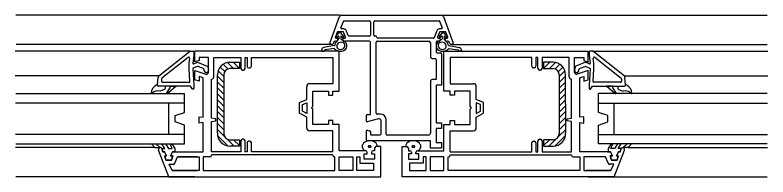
# Model space of a CAD drawing. Header units: inches. Extents: x 5 to 4439, y 354 to 1460.
# Drawn here: x 2475.9 to 2836.2, y 399 to 476.2 of the extents above; entities that cross this region are included whole.
import ezdxf

# ---------------------------------------------------------------- set-up
doc = ezdxf.new("R2010")
doc.units = ezdxf.units.IN
doc.header["$MEASUREMENT"] = 0
for name, color, linetype in [('FINE', 70, 'Continuous'), ('MED', 32, 'Continuous'), ('THIN', 151, 'Continuous')]:
    doc.layers.add(name, color=color, linetype=linetype)

# ---------------------------------------------------------------- blocks, each defined once
blk = doc.blocks.new('DHSDO')
at = {"layer": 'FINE'}
for p, q in [((-26.57, 28.45), (-25.23, 30.16)), ((-24.23, 30.16), (-25.23, 30.16)), ((-22.89, 28.45), (-24.23, 30.16)), ((22.89, 28.45), (24.23, 30.16)), ((24.23, 30.16), (25.23, 30.16)), ((26.57, 28.45), (25.23, 30.16)), ((-25.38, 28.55), (-26.18, 28)), ((-25.96, 26.24), (-25.23, 27.35)), ((-25.23, 28.46), (-25.23, 27.36)), ((-24.23, 28.46), (-24.23, 27.36)), ((-24.23, 27.36), (-22.75, 26.06)), ((-24.08, 28.55), (-23.28, 28)), ((24.23, 27.36), (22.75, 26.06)), ((24.08, 28.55), (23.28, 28)), ((24.23, 28.46), (24.23, 27.36)), ((25.23, 28.46), (25.23, 27.36)), ((25.96, 26.24), (25.23, 27.35)), ((25.38, 28.55), (26.18, 28)), ((-33.53, 21.85), (-33.57, 21.46)), ((-27.44, 24.08), (-32.36, 23.18)), ((-27.47, 22.6), (-31.78, 21.98)), ((27.44, 24.08), (32.36, 23.18)), ((27.47, 22.6), (31.78, 21.98)), ((33.53, 21.85), (33.57, 21.46)), ((-33.57, 21.46), (-32.26, 21.48)), ((33.57, 21.46), (32.26, 21.48)), ((-78.26, 12.94), (-80.5, 15.17)), ((-75.59, 13.09), (-78.48, 15.98)), ((-72.8, 13.13), (-75.77, 16.09)), ((-72.8, 15.96), (-72.94, 16.09)), ((72.8, 13.13), (75.77, 16.09)), ((72.8, 15.96), (72.94, 16.09)), ((75.59, 13.09), (78.48, 15.98)), ((78.26, 12.94), (80.5, 15.17)), ((-80.3, 9.32), (-82.99, 12)), ((-79.84, 11.69), (-81.99, 13.83)), ((79.84, 11.69), (81.99, 13.83)), ((80.3, 9.32), (82.99, 12)), ((-80.3, 6.49), (-83.3, 9.49)), ((80.3, 6.49), (83.3, 9.49)), ((-112.29, 5.29), (-112.05, 5.29)), ((-108.31, 4.77), (-108.31, 3.54)), ((-107.53, 1.55), (-105.93, 3.85)), ((-103.07, 4.67), (-107.04, 1.23)), ((-105.91, 3.97), (-105.91, 4.77)), ((-105.91, 4.77), (-102.84, 4.77)), ((-80.3, 3.66), (-83.31, 6.67)), ((-80.3, 0.83), (-83.31, 3.84)), ((80.3, 3.66), (83.31, 6.67)), ((80.3, 0.83), (83.31, 3.84)), ((105.91, 4.77), (102.84, 4.77)), ((103.07, 4.67), (107.04, 1.23)), ((105.91, 3.97), (105.91, 4.77)), ((107.53, 1.55), (105.93, 3.85)), ((108.31, 4.77), (108.31, 3.54)), ((112.29, 5.29), (112.05, 5.29)), ((-179.75, 1.12), (-99.08, 1.12)), ((-108.65, 3.06), (-110.89, 2.33)), ((-99.08, -7.88), (-99.08, 1.12)), ((-80.3, -2), (-83.32, 1.02)), ((80.3, -2), (83.32, 1.02)), ((179.75, 1.12), (99.08, 1.12)), ((99.08, -7.88), (99.08, 1.12)), ((108.65, 3.06), (110.89, 2.33)), ((-99.08, -3.38), (-179.98, -3.38)), ((-106.58, -18.38), (-106.58, -3.38)), ((-80.3, -4.83), (-83.32, -1.81)), ((80.3, -4.83), (83.32, -1.81)), ((99.08, -3.38), (179.98, -3.38)), ((106.58, -18.38), (106.58, -3.38)), ((-80.3, -7.65), (-83.33, -4.63)), ((80.3, -7.65), (83.33, -4.63)), ((-103.58, -9.38), (-99.08, -7.88)), ((-103.58, -12.38), (-103.58, -9.38)), ((-80.3, -13.31), (-83.34, -10.28)), ((-80.3, -10.48), (-83.33, -7.45)), ((80.3, -10.48), (83.33, -7.45)), ((80.3, -13.31), (83.34, -10.28)), ((103.58, -9.38), (99.08, -7.88)), ((103.58, -12.38), (103.58, -9.38)), ((-99.08, -13.88), (-103.58, -12.38)), ((-99.08, -22.88), (-99.08, -13.88)), ((-80.3, -16.14), (-83.34, -13.1)), ((80.3, -16.14), (83.34, -13.1)), ((99.08, -13.88), (103.58, -12.38)), ((99.08, -22.88), (99.08, -13.88)), ((-79.95, -19.32), (-83.35, -15.92)), ((79.95, -19.32), (83.35, -15.92)), ((-99.08, -18.38), (-179.98, -18.38)), ((-78.27, -23.83), (-83.28, -18.82)), ((-75.36, -23.91), (-78.72, -20.55)), ((-72.8, -23.64), (-75.54, -20.91)), ((72.8, -23.64), (75.54, -20.91)), ((75.36, -23.91), (78.72, -20.55)), ((78.27, -23.83), (83.28, -18.82)), ((99.08, -18.38), (179.98, -18.38)), ((-179.75, -22.88), (-99.08, -22.88)), ((-113.22, -24.62), (-114.9, -22.88)), ((-113.22, -24.62), (-111.03, -24.62)), ((-112.74, -22.88), (-110.86, -24.62)), ((-110.91, -24.62), (-111.08, -24.62)), ((-109.95, -25.06), (-108.45, -24.99)), ((-108.45, -24.99), (-109.85, -22.88)), ((-108.12, -22.88), (-106.65, -25.08)), ((-106.65, -25.08), (-104.94, -25.08)), ((-104.94, -25.08), (-105.97, -22.88)), ((-105.08, -22.88), (-103.64, -25.12)), ((-103.64, -25.12), (-103.64, -26.62)), ((179.75, -22.88), (99.08, -22.88)), ((105.08, -22.88), (103.64, -25.12)), ((103.64, -25.12), (103.64, -26.62)), ((104.94, -25.08), (105.97, -22.88)), ((106.65, -25.08), (104.94, -25.08)), ((108.12, -22.88), (106.65, -25.08)), ((108.45, -24.99), (109.85, -22.88)), ((109.95, -25.06), (108.45, -24.99)), ((110.58, -24.62), (110.75, -24.62)), ((110.58, -24.62), (110.75, -24.62)), ((112.74, -22.88), (110.86, -24.62)), ((110.91, -24.62), (111.08, -24.62)), ((113.22, -24.62), (111.03, -24.62)), ((113.22, -24.62), (114.9, -22.88))]:
    blk.add_line(p, q, dxfattribs=at)
for centre, radius, start, end in [((-24.06, 23.63), 3.21, 128.1133, 167.8986), ((-26.33, 28.26), 0.3, 142.0576, 300.4849), ((-24.59, 23.92), 1.64, 94.8452, 254.1376), ((-26.22, 26.4), 0.3, 306.089, 328.7956), ((-25.33, 28.46), 0.1, 0, 120.4849), ((-24.1, 23.74), 1.92, 70.7685, 109.2315), ((-24.13, 28.46), 0.1, 59.5151, 180), ((-23.92, 23.98), 1.64, 274.8452, 74.1376), ((-23.13, 28.26), 0.3, 239.5151, 37.9424), ((-23.68, 23.87), 2.36, 281.4517, 65.0819), ((-22.53, 26.26), 0.3, 222.057, 237.7481), ((23.68, 23.87), 2.36, 114.9181, 258.5483), ((23.92, 23.98), 1.64, 105.8624, 265.1548), ((22.53, 26.26), 0.3, 302.2519, 317.943), ((23.13, 28.26), 0.3, 142.0576, 300.4849), ((24.1, 23.74), 1.92, 70.7685, 109.2315), ((24.13, 28.46), 0.1, 0, 120.4849), ((24.59, 23.92), 1.64, 285.8624, 85.1548), ((25.33, 28.46), 0.1, 59.5151, 180), ((26.22, 26.4), 0.3, 211.2044, 233.911), ((24.06, 23.63), 3.21, 12.1014, 51.8867), ((26.33, 28.26), 0.3, 239.5151, 37.9424), ((-32.04, 21.71), 1.5, 102.5855, 174.5855), ((-31.58, 21.3), 0.7, 98.7772, 165.6786), ((-27.43, 22.3), 0.3, 46.3317, 98.2085), ((-27.49, 24.37), 0.3, 280.3296, 347.2942), ((-24.35, 25.52), 4.16, 226.3317, 252.4595), ((-24.41, 24.15), 1.92, 250.7685, 289.2315), ((24.41, 24.15), 1.92, 250.7685, 289.2315), ((24.35, 25.52), 4.16, 287.5405, 313.6683), ((27.49, 24.37), 0.3, 192.7058, 259.6704), ((27.43, 22.3), 0.3, 81.7915, 133.6683), ((31.58, 21.3), 0.7, 14.3214, 81.2228), ((32.04, 21.71), 1.5, 5.4145, 77.4145), ((-24.41, 24.61), 3.27, 248.551, 291.449), ((24.41, 24.61), 3.27, 248.551, 291.449), ((-110.31, 0.84), 4.81, 120.2956, 172.3863), ((-112.29, 4.79), 0.5, 90, 155.2077), ((-106.21, 3.97), 0.3, 336.2973, 360), ((-102.84, 4.47), 0.3, 90, 140.3159), ((102.84, 4.47), 0.3, 39.6841, 90), ((106.21, 3.97), 0.3, 180, 203.7027), ((112.29, 4.79), 0.5, 24.7923, 90), ((110.31, 0.84), 4.81, 7.6137, 59.7044), ((-114.78, 1.48), 0.3, 179.722, 336.0171), ((-111.88, -1.18), 3.66, 74.2375, 135.967), ((-108.81, 3.54), 0.5, 288.061, 0), ((-107.26, 1.42), 0.3, 155.2005, 318.3681), ((107.26, 1.42), 0.3, 221.6319, 24.7995), ((108.81, 3.54), 0.5, 180, 251.939), ((111.88, -1.18), 3.66, 44.033, 105.7625), ((114.78, 1.48), 0.3, 203.9829, 0.278), ((-10.73, -25.19), 3.77, 107.0186, 126.4628), ((-10.4, -26.28), 4.91, 90, 107.0186), ((-10.4, -26.28), 4.91, 72.9814, 90), ((-10.06, -25.19), 3.77, 53.5372, 72.9814), ((10.06, -25.19), 3.77, 107.0186, 126.4628), ((10.4, -26.28), 4.91, 90, 107.0186), ((10.4, -26.28), 4.91, 72.9814, 90), ((10.73, -25.19), 3.77, 53.5372, 72.9814), ((-110.58, -25.3), 0.67, 19.6538, 91.4861), ((-12.02, -24.06), 2.01, 150.7277, 180), ((-12.02, -24.06), 2.01, 180, 209.2723), ((-11.24, -24.5), 2.91, 126.4628, 150.7277), ((-11.24, -23.63), 2.91, 209.2723, 239.19), ((-10.95, -24.13), 0.213, 142.6066, 180), ((-10.95, -24.13), 0.213, 180, 217.3934), ((-10.72, -24.3), 0.499, 118.4532, 142.6066), ((-10.72, -23.96), 0.499, 217.3934, 241.5468), ((-10.57, -24.58), 0.817, 102.651, 118.4532), ((-10.57, -23.68), 0.817, 241.5468, 257.349), ((-10.47, -25.03), 1.27, 90, 102.651), ((-10.47, -23.23), 1.27, 257.349, 270), ((-10.47, -25.03), 1.27, 77.349, 90), ((-10.47, -23.23), 1.27, 270, 282.651), ((-10.37, -24.58), 0.817, 61.5468, 77.349), ((-10.37, -23.68), 0.817, 282.651, 298.4532), ((-10.22, -24.3), 0.499, 37.3934, 61.5468), ((-10.22, -23.96), 0.499, 298.4532, 322.6066), ((-9.99, -24.13), 0.213, 360, 37.3934), ((-9.99, -24.13), 0.213, 322.6066, 0), ((-9.55, -24.5), 2.91, 29.2723, 53.5372), ((-8.77, -24.06), 2.01, 360, 29.2723), ((-8.77, -24.06), 2.01, 358.2742, 0), ((8.77, -24.06), 2.01, 150.7277, 180), ((8.77, -24.06), 2.01, 180, 181.7258), ((9.55, -24.5), 2.91, 126.4628, 150.7277), ((9.99, -24.13), 0.213, 142.6066, 180), ((9.99, -24.13), 0.213, 180, 217.3934), ((10.22, -24.3), 0.499, 118.4532, 142.6066), ((10.22, -23.96), 0.499, 217.3934, 241.5468), ((10.37, -24.58), 0.817, 102.651, 118.4532), ((10.37, -23.68), 0.817, 241.5468, 257.349), ((10.47, -25.03), 1.27, 90, 102.651), ((10.47, -23.23), 1.27, 257.349, 270), ((10.47, -25.03), 1.27, 77.349, 90), ((10.47, -23.23), 1.27, 270, 282.651), ((10.57, -24.58), 0.817, 61.5468, 77.349), ((10.57, -23.68), 0.817, 282.651, 298.4532), ((10.72, -24.3), 0.499, 37.3934, 61.5468), ((10.72, -23.96), 0.499, 298.4532, 322.6066), ((10.95, -24.13), 0.213, 360, 37.3934), ((10.95, -24.13), 0.213, 322.6066, 360), ((11.24, -23.63), 2.91, 300.81, 330.7277), ((11.24, -24.5), 2.91, 29.2723, 53.5372), ((12.02, -24.06), 2.01, 360, 29.2723), ((12.02, -24.06), 2.01, 330.7277, 0), ((110.58, -25.3), 0.67, 88.5139, 160.3462), ((110.58, -25.3), 0.67, 90, 160.3462), ((110.58, -25.3), 0.67, 88.5139, 160.3462)]:
    blk.add_arc(centre, radius, start, end, dxfattribs=at)
at = {"layer": 'MED'}
for p, q in [((-24.83, 38.62), (-179.75, 38.62)), ((-29.47, 25.3), (-24.86, 37.97)), ((-23.92, 38.62), (23.92, 38.62)), ((24.83, 38.62), (179.75, 38.62)), ((24.86, 37.97), (29.47, 25.3)), ((-26.01, 30.43), (-26.88, 28.03)), ((-23.22, 30.63), (-25.72, 30.63)), ((-22.06, 28.03), (-22.93, 30.43)), ((22.93, 30.43), (22.06, 28.03)), ((25.72, 30.63), (23.22, 30.63)), ((26.88, 28.03), (26.01, 30.43)), ((-27.81, 25.47), (-28, 24.95)), ((-26.47, 26.13), (-26.87, 26.13)), ((-26.6, 27.63), (-25.97, 27.63)), ((-25.67, 27.33), (-25.67, 26.92)), ((-23.27, 26.92), (-23.27, 27.33)), ((-22.97, 27.63), (-22.34, 27.63)), ((-10.5, 26.13), (-22.47, 26.13)), ((-10, -8.58), (-10, 25.63)), ((21.3, 25.63), (21.3, 21.12)), ((22.47, 26.13), (21.8, 26.13)), ((22.34, 27.63), (22.97, 27.63)), ((23.27, 27.33), (23.27, 26.92)), ((25.67, 26.92), (25.67, 27.33)), ((25.97, 27.63), (26.6, 27.63)), ((26.87, 26.13), (26.47, 26.13)), ((28, 24.95), (27.81, 25.47)), ((-28.83, 24.62), (-179.7, 24.62)), ((-28.47, 24.62), (-29, 24.62)), ((29, 24.62), (28.47, 24.62)), ((28.83, 24.62), (179.7, 24.62)), ((-96.23, 21.38), (-180.15, 21.38)), ((-25.13, 21.38), (-94.08, 21.38)), ((-25.08, 21.38), (-94.08, 21.38)), ((-94.08, 16.38), (-94.08, 21.38)), ((-92.08, 18.38), (-92.08, 17)), ((-87.58, 18.38), (-92.08, 18.38)), ((-87.58, 11.29), (-87.58, 18.38)), ((-25.08, 2.38), (-25.08, 21.38)), ((21.8, 20.63), (23.5, 20.63)), ((24, 20.13), (24, 5.13)), ((25.08, 2.38), (25.08, 21.38)), ((25.08, 21.38), (94.08, 21.38)), ((25.13, 21.38), (94.08, 21.38)), ((87.58, 18.38), (92.08, 18.38)), ((87.58, 11.29), (87.58, 18.38)), ((92.08, 18.38), (92.08, 17)), ((94.08, 16.38), (94.08, 21.38)), ((96.23, 21.38), (180.15, 21.38)), ((-92.08, 17), (-94.08, 16.38)), ((92.08, 17), (94.08, 16.38)), ((-94.08, 7.74), (-94.08, 12.11)), ((-94.08, 12.11), (-88.85, 10.37)), ((-94.08, 7.74), (-94.08, 12.11)), ((94.08, 12.11), (88.85, 10.37)), ((94.08, 7.74), (94.08, 12.11)), ((-111.37, 9.56), (-180.15, 9.56)), ((-92.08, 7.11), (-94.08, 7.74)), ((-90.08, 8.67), (-92.08, 9.34)), ((-92.08, 9.34), (-92.08, 7.11)), ((-90.08, -10.15), (-90.08, 8.67)), ((90.08, 8.67), (92.08, 9.34)), ((90.08, -10.15), (90.08, 8.67)), ((92.08, 9.34), (92.08, 7.11)), ((92.08, 7.11), (94.08, 7.74)), ((111.37, 9.56), (180.15, 9.56)), ((24, 5.13), (21.3, 5.13)), ((21.3, 5.13), (21.3, -12.87)), ((-37.58, 2.38), (-30.08, 2.38)), ((-37.58, -5.12), (-37.58, 2.38)), ((-30.08, 2.38), (-30.08, 0.38)), ((-30.08, 0.38), (-28.08, 0.38)), ((-28.08, 0.38), (-28.08, 2.38)), ((-28.08, 2.38), (-25.08, 2.38)), ((28.08, 2.38), (25.08, 2.38)), ((28.08, 0.38), (28.08, 2.38)), ((30.08, 0.38), (28.08, 0.38)), ((30.08, 2.38), (30.08, 0.38)), ((37.58, 2.38), (30.08, 2.38)), ((37.58, -5.12), (37.58, 2.38)), ((-38.13, -5.73), (-38.13, -5.52)), ((-37.73, -5.12), (-37.58, -5.12)), ((-37.58, -6.12), (-37.73, -6.12)), ((-37.58, -13.62), (-37.58, -6.12)), ((37.73, -5.12), (37.58, -5.12)), ((37.58, -6.12), (37.73, -6.12)), ((37.58, -13.62), (37.58, -6.12)), ((38.13, -5.73), (38.13, -5.52)), ((-92.08, -12.9), (-92.08, -9.9)), ((-92.08, -9.9), (-90.08, -10.15)), ((-12, -12.08), (-12, -9.17)), ((-11.7, -8.87), (-10.3, -8.87)), ((92.08, -9.9), (90.08, -10.15)), ((92.08, -12.9), (92.08, -9.9)), ((-90.08, -12.65), (-92.08, -12.9)), ((-90.08, -26.62), (-90.08, -12.65)), ((-30.08, -13.62), (-37.58, -13.62)), ((-28.08, -11.62), (-30.08, -11.62)), ((-30.08, -11.62), (-30.08, -13.62)), ((-28.08, -13.62), (-28.08, -11.62)), ((-25.08, -13.62), (-28.08, -13.62)), ((-25.08, -26.12), (-25.08, -13.62)), ((-6.26, -10.94), (-11.62, -12.37)), ((-5, -18.08), (-5, -11.9)), ((21.3, -12.87), (24, -12.87)), ((24, -12.87), (24, -15.57)), ((25.08, -13.62), (28.08, -13.62)), ((25.08, -26.12), (25.08, -13.62)), ((28.08, -11.62), (30.08, -11.62)), ((28.08, -13.62), (28.08, -11.62)), ((30.08, -11.62), (30.08, -13.62)), ((30.08, -13.62), (37.58, -13.62)), ((90.08, -12.65), (92.08, -12.9)), ((90.08, -26.62), (90.08, -12.65)), ((-12, -21.1), (-12, -16.67)), ((-11.62, -16.38), (-10.22, -16.75)), ((-10, -17.04), (-10, -18.28)), ((24, -15.57), (21.3, -15.57)), ((21.3, -15.57), (21.3, -22.17)), ((18.6, -21.4), (-11.7, -21.4)), ((-9.7, -18.57), (-5.5, -18.57)), ((18.6, -24.87), (18.6, -21.4)), ((-113.22, -24.62), (-179.98, -24.62)), ((-110.58, -24.62), (-110.75, -24.62)), ((-110.58, -24.62), (-110.75, -24.62)), ((-110.58, -24.62), (-110.75, -24.62)), ((-109.39, -26.62), (-109.95, -25.07)), ((-109.39, -26.62), (-109.95, -25.07)), ((-109.39, -26.62), (-109.95, -25.07)), ((-109.95, -25.07), (-109.39, -26.62)), ((-109.39, -26.62), (-109.95, -25.07)), ((-109.95, -25.07), (-109.39, -26.62)), ((-8.08, -24.93), (-8.08, -26.12)), ((-5.08, -24.12), (-7.28, -24.12)), ((-5.08, -38.62), (-5.08, -24.12)), ((5.08, -38.62), (5.08, -24.12)), ((5.08, -24.12), (7.28, -24.12)), ((8.08, -24.93), (8.08, -26.12)), ((24, -24.87), (18.6, -24.87)), ((21.3, -22.17), (24, -22.17)), ((24, -22.17), (24, -24.87)), ((109.39, -26.62), (109.95, -25.07)), ((109.95, -25.07), (109.39, -26.62)), ((109.39, -26.62), (109.95, -25.07)), ((110.58, -24.62), (110.75, -24.62)), ((113.22, -24.62), (179.98, -24.62)), ((-106.58, -38.62), (-111.53, -25.91)), ((-108.59, -26.62), (-109.39, -26.62)), ((-108.59, -26.62), (-109.39, -26.62)), ((-108.59, -26.62), (-109.39, -26.62)), ((-109.39, -26.62), (-108.59, -26.62)), ((-108.59, -26.62), (-109.39, -26.62)), ((-109.39, -26.62), (-108.59, -26.62)), ((-107.69, -28.61), (-108.59, -26.62)), ((-107.69, -28.61), (-108.59, -26.62)), ((-107.69, -28.61), (-108.59, -26.62)), ((-108.59, -26.62), (-107.69, -28.61)), ((-107.69, -28.61), (-108.59, -26.62)), ((-108.59, -26.62), (-107.69, -28.61)), ((-107.96, -30.62), (-108.49, -28.61)), ((-108.49, -28.61), (-107.69, -28.61)), ((-107.96, -30.62), (-108.49, -28.61)), ((-108.49, -28.61), (-107.69, -28.61)), ((-107.96, -30.62), (-108.49, -28.61)), ((-108.49, -28.61), (-107.96, -30.62)), ((-107.96, -30.62), (-108.49, -28.61)), ((-108.49, -28.61), (-107.96, -30.62)), ((-108.49, -28.61), (-107.69, -28.61)), ((-107.69, -28.61), (-108.49, -28.61)), ((-108.49, -28.61), (-107.69, -28.61)), ((-107.69, -28.61), (-108.49, -28.61)), ((-104.81, -26.62), (-105.69, -28.61)), ((-104.81, -26.62), (-105.69, -28.61)), ((-104.81, -26.62), (-105.69, -28.61)), ((-105.69, -28.61), (-104.81, -26.62)), ((-104.81, -26.62), (-105.69, -28.61)), ((-105.69, -28.61), (-104.81, -26.62)), ((-105.69, -28.61), (-104.69, -28.61)), ((-105.69, -28.61), (-104.69, -28.61)), ((-105.69, -28.61), (-104.69, -28.61)), ((-104.69, -28.61), (-105.69, -28.61)), ((-105.69, -28.61), (-104.69, -28.61)), ((-104.69, -28.61), (-105.69, -28.61)), ((-104.69, -28.61), (-105.24, -30.62)), ((-104.69, -28.61), (-105.24, -30.62)), ((-104.69, -28.61), (-105.24, -30.62)), ((-105.24, -30.62), (-104.69, -28.61)), ((-104.69, -28.61), (-105.24, -30.62)), ((-105.24, -30.62), (-104.69, -28.61)), ((-103.36, -26.62), (-104.81, -26.62)), ((-103.36, -26.62), (-104.81, -26.62)), ((-104.81, -26.62), (-90.08, -26.62)), ((-103.36, -26.62), (-104.81, -26.62)), ((-103.36, -26.62), (-104.81, -26.62)), ((-12.38, -26.12), (-25.08, -26.12)), ((-13.08, -30.12), (-13.08, -27.62)), ((-13.08, -27.62), (-11.58, -27.62)), ((-11.58, -27.62), (-11.58, -26.93)), ((-9.58, -26.93), (-9.58, -27.62)), ((-9.58, -27.62), (-8.08, -27.62)), ((-8.08, -26.12), (-8.78, -26.12)), ((-8.08, -27.62), (-8.08, -30.12)), ((8.08, -26.12), (8.78, -26.12)), ((8.08, -27.62), (8.08, -30.12)), ((9.58, -27.62), (8.08, -27.62)), ((9.58, -26.93), (9.58, -27.62)), ((11.58, -27.62), (11.58, -26.93)), ((13.08, -27.62), (11.58, -27.62)), ((12.38, -26.12), (25.08, -26.12)), ((13.08, -30.12), (13.08, -27.62)), ((104.81, -26.62), (90.08, -26.62)), ((103.36, -26.62), (104.81, -26.62)), ((103.36, -26.62), (104.81, -26.62)), ((105.69, -28.61), (104.69, -28.61)), ((104.69, -28.61), (105.24, -30.62)), ((105.24, -30.62), (104.69, -28.61)), ((104.69, -28.61), (105.24, -30.62)), ((104.69, -28.61), (105.69, -28.61)), ((105.69, -28.61), (104.69, -28.61)), ((104.81, -26.62), (105.69, -28.61)), ((105.69, -28.61), (104.81, -26.62)), ((104.81, -26.62), (105.69, -28.61)), ((106.58, -38.62), (111.53, -25.91)), ((107.69, -28.61), (108.59, -26.62)), ((108.59, -26.62), (107.69, -28.61)), ((107.69, -28.61), (108.59, -26.62)), ((108.49, -28.61), (107.69, -28.61)), ((107.69, -28.61), (108.49, -28.61)), ((108.49, -28.61), (107.69, -28.61)), ((107.96, -30.62), (108.49, -28.61)), ((108.49, -28.61), (107.96, -30.62)), ((107.96, -30.62), (108.49, -28.61)), ((108.59, -26.62), (109.39, -26.62)), ((109.39, -26.62), (108.59, -26.62)), ((108.59, -26.62), (109.39, -26.62)), ((-105.24, -30.62), (-107.96, -30.62)), ((-105.24, -30.62), (-107.96, -30.62)), ((-105.24, -30.62), (-107.96, -30.62)), ((-107.96, -30.62), (-105.24, -30.62)), ((-105.24, -30.62), (-107.96, -30.62)), ((-107.96, -30.62), (-105.24, -30.62)), ((-8.08, -30.12), (-13.08, -30.12)), ((8.08, -30.12), (13.08, -30.12)), ((105.24, -30.62), (107.96, -30.62)), ((107.96, -30.62), (105.24, -30.62)), ((105.24, -30.62), (107.96, -30.62)), ((-94.13, -38.62), (-179.75, -38.62)), ((-108.24, -38.62), (-179.75, -38.62)), ((-106.58, -38.62), (-5.08, -38.62)), ((106.58, -38.62), (5.08, -38.62)), ((94.13, -38.62), (179.75, -38.62)), ((108.24, -38.62), (179.75, -38.62))]:
    blk.add_line(p, q, dxfattribs=at)
for centre, radius, start, end in [((-23.92, 37.63), 1, 90, 160), ((23.92, 37.63), 1, 20, 90), ((-25.72, 30.32), 0.3, 90, 160), ((-23.22, 30.32), 0.3, 20, 90), ((23.22, 30.32), 0.3, 90, 160), ((25.72, 30.32), 0.3, 19.9999, 89.9999), ((-29, 25.12), 0.5, 160, 270), ((-26.87, 25.12), 1, 90, 160), ((-26.6, 27.93), 0.3, 160, 270), ((-26.47, 26.92), 0.8, 270, 0), ((-25.97, 27.33), 0.3, 360, 90), ((-22.97, 27.33), 0.3, 90, 180), ((-22.47, 26.92), 0.8, 180, 270), ((-22.34, 27.93), 0.3, 270, 20), ((-10.5, 25.63), 0.5, 360, 90), ((21.8, 25.63), 0.5, 90, 180), ((22.34, 27.93), 0.3, 160, 270), ((22.47, 26.92), 0.8, 270, 0), ((22.97, 27.33), 0.3, 360, 90), ((25.97, 27.33), 0.3, 90, 180), ((26.47, 26.92), 0.8, 180, 270), ((26.6, 27.93), 0.3, 270, 20), ((26.87, 25.12), 1, 20, 90), ((29, 25.12), 0.5, 270, 20), ((-28.47, 25.12), 0.5, 270, 340), ((28.47, 25.12), 0.5, 200, 270), ((21.8, 21.12), 0.5, 180, 270), ((23.5, 20.13), 0.5, 360, 90), ((-88.55, 11.29), 0.965, 251.5651, 360), ((88.55, 11.29), 0.965, 180, 288.4349), ((-37.73, -5.52), 0.4, 90, 180), ((-37.73, -5.73), 0.4, 180, 270), ((37.73, -5.52), 0.4, 0, 90), ((37.73, -5.73), 0.4, 270, 360), ((-11.7, -9.17), 0.3, 90, 180), ((-10.3, -8.58), 0.3, 270, 0), ((-11.7, -12.08), 0.3, 180, 285), ((-6, -11.9), 1, 0, 105), ((-11.7, -16.67), 0.3, 74.9999, 179.9999), ((-10.3, -17.04), 0.3, 0.0001, 75), ((-11.7, -21.1), 0.3, 180, 270), ((-9.7, -18.28), 0.3, 180, 270), ((-5.5, -18.08), 0.5, 270, 0), ((-110.62, -25.59), 0.965, 88.7612, 199.6538), ((-110.58, -25.3), 0.67, 19.6538, 90), ((-110.58, -25.3), 0.67, 19.6538, 90), ((-110.58, -25.3), 0.67, 19.6538, 90), ((-7.28, -24.93), 0.8, 90, 180), ((7.28, -24.93), 0.8, 360, 90), ((110.58, -25.3), 0.67, 90, 160.3462), ((110.58, -25.3), 0.67, 90, 160.3462), ((110.62, -25.59), 0.965, 340.3462, 91.2388), ((-12.38, -26.93), 0.8, 0, 90), ((-8.78, -26.93), 0.8, 90, 180), ((8.78, -26.93), 0.8, 360, 90), ((12.38, -26.93), 0.8, 90, 180)]:
    blk.add_arc(centre, radius, start, end, dxfattribs=at)
at = {"layer": 'THIN'}
for p, q in [((-24.18, 32.53), (-23.05, 35.63)), ((-22.77, 35.83), (-10.5, 35.83)), ((-10, 35.33), (-10, 29.12)), ((-8.5, 29.12), (-8.5, 35.43)), ((-8, 35.93), (22.73, 35.93)), ((23.01, 35.73), (24.18, 32.53)), ((-23.36, 32.13), (-23.9, 32.13)), ((-20.75, 28.82), (-21.48, 30.81)), ((21.48, 30.81), (20.39, 27.82)), ((23.9, 32.13), (23.36, 32.13)), ((-10.5, 28.63), (-20.47, 28.63)), ((-7.3, -8.18), (-7.3, 25.63)), ((-6.8, 26.13), (17.8, 26.13)), ((20.11, 27.63), (-6.58, 27.63)), ((18.6, 25.33), (18.6, 18.72)), ((-111.37, 9.56), (-96.86, 21.16)), ((-97.39, 18.43), (-109.85, 8.47)), ((-96.23, 21.38), (-94.88, 21.38)), ((-94.58, 19.38), (-95.07, 15.69)), ((-94.58, 21.07), (-94.58, 19.38)), ((-85.08, 9.08), (-85.08, 18.38)), ((-85.08, 18.38), (-72.08, 18.38)), ((-72.08, 18.38), (-72.08, 13.18)), ((-70.08, 13.18), (-70.08, 18.38)), ((-70.08, 18.38), (-69.08, 18.38)), ((-69.08, 18.38), (-69.08, 14.18)), ((-67.08, 18.38), (-28.08, 18.38)), ((-67.08, 14.18), (-67.08, 18.38)), ((-43.08, 18.38), (-28.08, 18.38)), ((-28.08, 18.38), (-28.08, 5.88)), ((67.08, 18.38), (28.08, 18.38)), ((28.08, 18.38), (28.08, 5.88)), ((43.08, 18.38), (28.08, 18.38)), ((67.08, 14.18), (67.08, 18.38)), ((70.08, 18.38), (69.08, 18.38)), ((69.08, 18.38), (69.08, 14.18)), ((70.08, 13.18), (70.08, 18.38)), ((72.08, 18.38), (72.08, 13.18)), ((85.08, 18.38), (72.08, 18.38)), ((85.08, 9.08), (85.08, 18.38)), ((94.58, 21.07), (94.58, 19.38)), ((94.58, 19.38), (95.07, 15.69)), ((96.23, 21.38), (94.88, 21.38)), ((111.37, 9.56), (96.86, 21.16)), ((97.39, 18.43), (109.85, 8.47)), ((-96.88, 15.69), (-96.58, 17.97)), ((-96.88, 12.98), (-96.88, 15.65)), ((-94.64, 15.38), (-92.9, 16.21)), ((-92.9, 16.21), (-88.19, 14.26)), ((-77.3, 16.09), (-72.8, 16.09)), ((-72.8, 16.09), (-72.8, 13.09)), ((19.4, 17.93), (20.8, 17.93)), ((21.3, 17.43), (21.3, 16.78)), ((21.3, 16.82), (21.3, 7.83)), ((77.3, 16.09), (72.8, 16.09)), ((72.8, 16.09), (72.8, 13.09)), ((92.9, 16.21), (88.19, 14.26)), ((94.64, 15.38), (92.9, 16.21)), ((96.88, 15.69), (96.58, 17.97)), ((96.88, 12.98), (96.88, 15.65)), ((-96.51, 6.9), (-96.88, 12.96)), ((-95.08, 12.97), (-94.58, 5.27)), ((-93.05, 14.14), (-94.91, 13.26)), ((-90.01, 13.06), (-92.64, 14.15)), ((-89.58, 12.01), (-89.71, 12.69)), ((-87.89, 13.89), (-87.61, 12.37)), ((-72.8, 13.09), (-77.3, 13.09)), ((-71.28, 12.38), (-70.88, 12.38)), ((-68.28, 13.38), (-67.88, 13.38)), ((68.28, 13.38), (67.88, 13.38)), ((71.28, 12.38), (70.88, 12.38)), ((72.8, 13.09), (77.3, 13.09)), ((87.89, 13.89), (87.61, 12.37)), ((89.58, 12.01), (89.71, 12.69)), ((90.01, 13.06), (92.64, 14.15)), ((93.05, 14.14), (94.91, 13.26)), ((95.08, 12.97), (94.58, 5.27)), ((96.51, 6.9), (96.88, 12.96)), ((-112.05, 5.32), (-111.74, 8.87)), ((-110.04, 8.1), (-110.09, 7.12)), ((-86.08, -10.65), (-86.08, 8.11)), ((-86.08, 8.11), (-86.05, 8.11)), ((-83.35, -17.57), (-83.3, 10.09)), ((-80.3, 10.09), (-80.3, -17.91)), ((21.3, 7.83), (19.6, 7.83)), ((80.3, 10.09), (80.3, -17.91)), ((83.35, -17.57), (83.3, 10.09)), ((86.08, 8.11), (86.05, 8.11)), ((86.08, -10.65), (86.08, 8.11)), ((110.04, 8.1), (110.09, 7.12)), ((112.05, 5.32), (111.74, 8.87)), ((-96.15, 4.77), (-111.55, 4.77)), ((-109.59, 6.57), (-96.81, 6.57)), ((-95.28, 3.27), (-96.15, 4.77)), ((-94.58, 5.27), (-94.58, 3.57)), ((-40.58, -1.62), (-40.58, 4.38)), ((-28.08, 5.88), (-39.08, 5.88)), ((18.6, 6.83), (18.6, -17.68)), ((28.08, 5.88), (39.08, 5.88)), ((40.58, -1.62), (40.58, 4.38)), ((94.58, 5.27), (94.58, 3.57)), ((95.28, 3.27), (96.15, 4.77)), ((96.15, 4.77), (111.55, 4.77)), ((109.59, 6.57), (96.81, 6.57)), ((-94.88, 3.27), (-95.28, 3.27)), ((94.88, 3.27), (95.28, 3.27)), ((-44.08, -3.12), (-40.58, -1.62)), ((-44.08, -8.12), (-44.08, -3.12)), ((-42.58, -4.11), (-40.58, -3.26)), ((-40.58, -3.26), (-40.58, -8.4)), ((44.08, -3.12), (40.58, -1.62)), ((42.58, -4.11), (40.58, -3.26)), ((40.58, -3.26), (40.58, -8.4)), ((44.08, -8.12), (44.08, -3.12)), ((-42.58, -7.25), (-42.58, -4.11)), ((42.58, -7.25), (42.58, -4.11)), ((-84.08, -10.9), (-86.08, -10.65)), ((-40.58, -10.12), (-44.08, -8.12)), ((-40.58, -8.4), (-42.58, -7.25)), ((-40.58, -15.12), (-40.58, -10.12)), ((-5.3, -8.67), (-6.8, -8.67)), ((40.58, -8.4), (42.58, -7.25)), ((40.58, -10.12), (44.08, -8.12)), ((40.58, -15.12), (40.58, -10.12)), ((84.08, -10.9), (86.08, -10.65)), ((-86.08, -12.15), (-84.08, -11.9)), ((-86.08, -26.62), (-86.08, -12.15)), ((-84.08, -11.9), (-84.08, -10.9)), ((-2.5, -18.18), (-2.5, -11.47)), ((84.08, -11.9), (84.08, -10.9)), ((86.08, -12.15), (84.08, -11.9)), ((86.08, -26.62), (86.08, -12.15)), ((-28.08, -16.62), (-39.08, -16.62)), ((-28.08, -26.62), (-28.08, -16.62)), ((28.08, -16.62), (39.08, -16.62)), ((28.08, -26.62), (28.08, -16.62)), ((-77.3, -20.91), (-72.8, -20.91)), ((-72.8, -20.91), (-72.8, -23.91)), ((-72.08, -21.43), (-72.08, -26.62)), ((-70.88, -20.62), (-71.28, -20.62)), ((-70.08, -26.62), (-70.08, -21.43)), ((17.6, -18.67), (-2, -18.67)), ((70.08, -26.62), (70.08, -21.43)), ((70.88, -20.62), (71.28, -20.62)), ((72.08, -21.43), (72.08, -26.62)), ((77.3, -20.91), (72.8, -20.91)), ((72.8, -20.91), (72.8, -23.91)), ((-72.8, -23.91), (-77.3, -23.91)), ((-69.08, -22.43), (-69.08, -26.62)), ((-67.88, -21.62), (-68.28, -21.62)), ((-67.08, -26.62), (-67.08, -22.43)), ((67.08, -26.62), (67.08, -22.43)), ((67.88, -21.62), (68.28, -21.62)), ((69.08, -22.43), (69.08, -26.62)), ((72.8, -23.91), (77.3, -23.91)), ((-72.08, -26.62), (-86.08, -26.62)), ((-28.08, -28.12), (-86.08, -28.12)), ((-86.08, -28.12), (-86.08, -28.32)), ((-69.08, -26.62), (-70.08, -26.62)), ((-28.08, -26.62), (-67.08, -26.62)), ((-28.08, -28.32), (-28.08, -28.12)), ((28.08, -26.62), (67.08, -26.62)), ((28.08, -28.12), (86.08, -28.12)), ((28.08, -28.32), (28.08, -28.12)), ((69.08, -26.62), (70.08, -26.62)), ((72.08, -26.62), (86.08, -26.62)), ((86.08, -28.12), (86.08, -28.32)), ((-103.71, -32.14), (-102.42, -29.12)), ((-102.42, -29.12), (-92.08, -29.12)), ((-93.08, -29.12), (-102.42, -29.12)), ((-92.08, -29.12), (-92.08, -35.62)), ((-90.08, -29.12), (-90.08, -35.62)), ((-86.88, -29.12), (-90.08, -29.12)), ((-27.08, -29.12), (-27.28, -29.12)), ((-27.08, -35.62), (-27.08, -29.12)), ((-25.08, -35.62), (-25.08, -29.12)), ((-25.08, -29.12), (-18.58, -29.12)), ((-18.58, -29.12), (-18.58, -35.62)), ((-16.58, -35.62), (-16.58, -29.12)), ((-16.58, -29.12), (-15.08, -29.12)), ((-15.08, -29.12), (-15.08, -32.12)), ((-15.08, -32.12), (-8.58, -32.12)), ((-8.58, -32.12), (-8.58, -35.62)), ((8.58, -32.12), (8.58, -35.62)), ((15.08, -32.12), (8.58, -32.12)), ((15.08, -29.12), (15.08, -32.12)), ((16.58, -29.12), (15.08, -29.12)), ((16.58, -35.62), (16.58, -29.12)), ((18.58, -29.12), (18.58, -35.62)), ((25.08, -29.12), (18.58, -29.12)), ((25.08, -35.62), (25.08, -29.12)), ((27.08, -35.62), (27.08, -29.12)), ((27.08, -29.12), (27.28, -29.12)), ((86.88, -29.12), (90.08, -29.12)), ((90.08, -29.12), (90.08, -35.62)), ((102.42, -29.12), (92.08, -29.12)), ((92.08, -29.12), (92.08, -35.62)), ((103.71, -32.14), (102.42, -29.12)), ((-105, -35.62), (-106.37, -32.62)), ((-106.37, -32.62), (-104.44, -32.62)), ((-92.08, -35.62), (-105, -35.62)), ((-105, -35.62), (-93.08, -35.62)), ((-90.08, -35.62), (-27.08, -35.62)), ((-18.58, -35.62), (-25.08, -35.62)), ((-8.58, -35.62), (-16.58, -35.62)), ((8.58, -35.62), (16.58, -35.62)), ((18.58, -35.62), (25.08, -35.62)), ((90.08, -35.62), (27.08, -35.62)), ((92.08, -35.62), (105, -35.62)), ((105, -35.62), (93.08, -35.62)), ((106.37, -32.62), (104.44, -32.62)), ((105, -35.62), (106.37, -32.62))]:
    blk.add_line(p, q, dxfattribs=at)
for centre, radius, start, end in [((-23.9, 32.42), 0.3, 159.9999, 269.9999), ((-22.77, 35.52), 0.3, 90, 160), ((-22.77, 35.52), 0.3, 90, 160), ((-22.77, 35.52), 0.3, 90, 160), ((-10.5, 35.33), 0.5, 360, 90), ((-8, 35.43), 0.5, 90, 180), ((22.73, 35.62), 0.3, 20, 90), ((23.9, 32.42), 0.3, 270, 20), ((-23.36, 30.13), 2, 20, 90), ((-10.5, 29.12), 0.5, 270, 0), ((-8, 29.12), 0.5, 180, 270), ((23.36, 30.13), 2, 90, 160), ((-20.47, 28.93), 0.3, 200, 270), ((-7.85, 27.83), 0.805, 8.9006, 100.5707), ((-6.8, 25.63), 0.5, 90, 180), ((-6.58, 28.13), 0.5, 199.4712, 269.9999), ((17.8, 25.33), 0.8, 360, 90), ((20.11, 27.93), 0.3, 270, 340), ((-97.08, 18.04), 0.5, 352.5496, 128.6198), ((-96.23, 20.38), 1, 90, 128.6198), ((-94.88, 21.07), 0.3, 0, 90), ((19.4, 18.72), 0.8, 180, 270), ((94.88, 21.07), 0.3, 90, 180), ((96.23, 20.38), 1, 51.3802, 90), ((97.08, 18.04), 0.5, 51.3802, 187.4504), ((-96.58, 15.65), 0.3, 172.5496, 180), ((-94.77, 15.65), 0.3, 172.5496, 295.4867), ((-77.29, 10.08), 6.01, 90.0957, 179.9043), ((20.8, 17.43), 0.5, 360, 90), ((77.29, 10.08), 6.01, 0.0957, 89.9043), ((94.77, 15.65), 0.3, 244.5133, 7.4504), ((96.58, 15.65), 0.3, 0, 7.4504), ((-96.58, 12.98), 0.3, 180, 184.2927), ((-94.78, 12.99), 0.3, 115.4867, 183.6852), ((-92.84, 13.69), 0.5, 67.4867, 115.4867), ((-90.2, 12.6), 0.5, 10.4867, 67.4867), ((-88.6, 12.19), 1, 190.4865, 10.4868), ((-88.39, 13.8), 0.5, 10.4867, 67.4867), ((-77.3, 10.09), 3, 90, 180), ((-71.28, 13.18), 0.8, 180, 270), ((-70.88, 13.18), 0.8, 270, 0), ((-68.28, 14.18), 0.8, 180, 270), ((-67.88, 14.18), 0.8, 270, 0), ((67.88, 14.18), 0.8, 180, 270), ((68.28, 14.18), 0.8, 270, 0), ((70.88, 13.18), 0.8, 180, 270), ((71.28, 13.18), 0.8, 270, 0), ((77.3, 10.09), 3, 0, 90), ((88.6, 12.19), 1, 169.5132, 349.5135), ((88.39, 13.8), 0.5, 112.5133, 169.5133), ((90.2, 12.6), 0.5, 112.5133, 169.5133), ((92.84, 13.69), 0.5, 64.5133, 112.5133), ((94.78, 12.99), 0.3, 356.3148, 64.5133), ((96.58, 12.98), 0.3, 355.7073, 0), ((-110.75, 8.78), 1, 128.6198, 175), ((-109.54, 8.08), 0.5, 128.6198, 177.3304), ((-86.05, 9.08), 0.965, 270, 0), ((19.6, 6.83), 1, 90, 180), ((86.05, 9.08), 0.965, 180, 270), ((109.54, 8.08), 0.5, 2.6696, 51.3802), ((110.75, 8.78), 1, 5, 51.3802), ((-111.55, 5.27), 0.5, 175, 270), ((-111.55, 5.27), 0.5, 178.5203, 270), ((-109.59, 7.07), 0.5, 175, 270), ((-96.81, 6.87), 0.3, 270, 4.2927), ((-39.08, 4.38), 1.5, 90, 180), ((39.08, 4.38), 1.5, 0, 90), ((96.81, 6.87), 0.3, 175.7073, 270), ((109.59, 7.07), 0.5, 270, 5), ((111.55, 5.27), 0.5, 270, 5), ((111.55, 5.27), 0.5, 270, 1.4797), ((-94.88, 3.57), 0.3, 270, 0), ((94.88, 3.57), 0.3, 180, 270), ((-6.8, -8.18), 0.5, 180, 270), ((-5.3, -11.47), 2.8, 360, 90), ((-77.3, -17.85), 6.05, 177.2802, 270), ((-77.3, -17.91), 3, 180, 270), ((-39.08, -15.12), 1.5, 180, 270), ((17.6, -17.68), 1, 270, 0), ((39.08, -15.12), 1.5, 270, 0), ((77.3, -17.85), 6.05, 270, 2.7198), ((77.3, -17.91), 3, 270, 0), ((-71.28, -21.43), 0.8, 90, 180), ((-70.88, -21.43), 0.8, 0, 90), ((-2, -18.18), 0.5, 180, 270), ((70.88, -21.43), 0.8, 90, 180), ((71.28, -21.43), 0.8, 360, 90), ((-68.28, -22.43), 0.8, 90, 180), ((-67.88, -22.43), 0.8, 0, 90), ((67.88, -22.43), 0.8, 90, 180), ((68.28, -22.43), 0.8, 360, 90), ((-86.88, -28.32), 0.8, 270, 0), ((-27.28, -28.32), 0.8, 180, 270), ((27.28, -28.32), 0.8, 270, 0), ((86.88, -28.32), 0.8, 180, 270), ((-104.44, -31.83), 0.8, 270, 336.8014), ((104.44, -31.83), 0.8, 203.1986, 270)]:
    blk.add_arc(centre, radius, start, end, dxfattribs=at)

msp = doc.modelspace()

# ---------------------------------------------------------------- block references
msp.add_blockref('DHSDO', (2656.01, 437.6))

doc.saveas('drawing.dxf')
